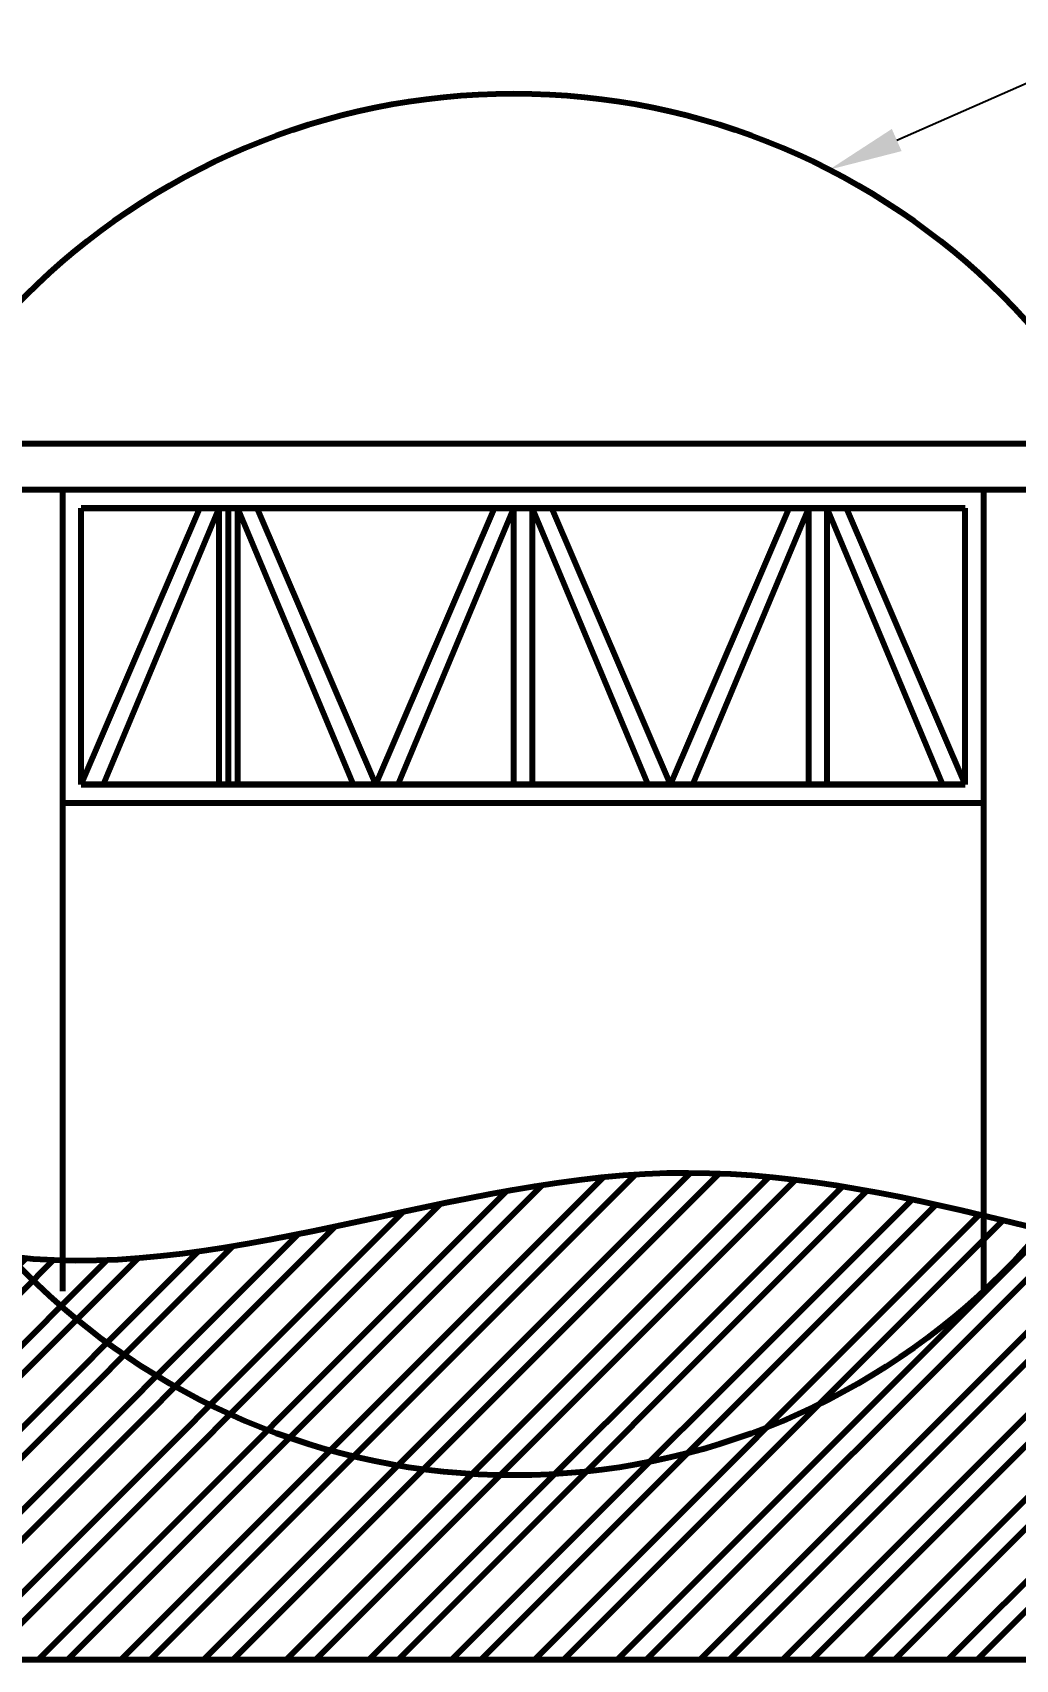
# Model space of a CAD drawing. Header units: inches. Extents: x 934 to 13503, y 40 to 6452.
# Drawn here: x 3905 to 3958.4, y 1815.1 to 1903.5 of the extents above; entities that cross this region are included whole.
import ezdxf
from ezdxf import colors
from ezdxf.entities.mleader import LeaderData, LeaderLine
from ezdxf.math import Vec2, Vec3

# ---------------------------------------------------------------- set-up
doc = ezdxf.new("R2010")
doc.units = ezdxf.units.IN
doc.styles.get("Standard").update_dxf_attribs({"font": 'arial.ttf'})
pattern_1 = [(45, (-1519.454354134796, 57.18501852113673), (-2.245064030267288, 2.245064030267288), []), (45, (-1519.454354134796, 58.7725185211367), (-2.245064030267288, 2.245064030267288), [])]

msp = doc.modelspace()

# ---------------------------------------------------------------- hatches: boundary and pattern name
at = {"lineweight": 80, "true_color": 0x636466}
h = msp.add_hatch(dxfattribs=at)
h.set_pattern_fill('STEEL', color=251)
h.set_pattern_definition(pattern_1)
edge = h.paths.add_edge_path(flags=16)
edge.add_spline(control_points=[(3898.237375468101, 1838.306296753597), (3897.823759494088, 1838.445383785696), (3897.411216787258, 1838.592677546118), (3896.999592982958, 1838.747200022159)], knot_values=[47.15135730715654, 47.15135730715654, 47.15135730715654, 47.15135730715654, 48.49026188390668, 48.49026188390668, 48.49026188390668, 48.49026188390668], degree=3, periodic=0)
edge.add_spline(control_points=[(3896.999592982958, 1838.747200022159), (3896.52826968573, 1838.924133528294), (3896.058151164475, 1839.110544626013), (3895.589005678055, 1839.304965066119)], knot_values=[45.61826589408146, 45.61826589408146, 45.61826589408146, 45.61826589408146, 47.15135730715655, 47.15135730715655, 47.15135730715655, 47.15135730715655], degree=3, periodic=0)
edge.add_spline(control_points=[(3895.589005678055, 1839.304965066119), (3894.757392808767, 1839.649597050706), (3893.928837363737, 1840.01939561392), (3893.102048587094, 1840.406182875471)], knot_values=[42.90068982053477, 42.90068982053477, 42.90068982053477, 42.90068982053477, 45.61826589408146, 45.61826589408146, 45.61826589408146, 45.61826589408146], degree=3, periodic=0)
edge.add_spline(control_points=[(3893.102048587094, 1840.406182875471), (3892.584082626112, 1840.648497044803), (3892.066810040376, 1840.89747887343), (3891.549913461216, 1841.151117599248)], knot_values=[41.19818497015481, 41.19818497015481, 41.19818497015481, 41.19818497015481, 42.90068982053477, 42.90068982053477, 42.90068982053477, 42.90068982053477], degree=3, periodic=0)
edge.add_spline(control_points=[(3891.54978267315, 1841.151181776441), (3890.913213306441, 1841.463544383258), (3890.277214168053, 1841.78296959797), (3889.641192482211, 1842.105701753526)], knot_values=[39.10136941063451, 39.10136941063451, 39.10136941063451, 39.10136941063451, 41.1980413777104, 41.1980413777104, 41.1980413777104, 41.1980413777104], degree=3, periodic=0)
edge.add_spline(control_points=[(3889.641192482211, 1842.105701753526), (3888.588899461873, 1842.639659639385), (3887.536544721381, 1843.18266976313), (3886.481443628852, 1843.717723022872)], knot_values=[35.63244165861735, 35.63244165861735, 35.63244165861735, 35.63244165861735, 39.10136941063452, 39.10136941063452, 39.10136941063452, 39.10136941063452], degree=3, periodic=0)
edge.add_spline(control_points=[(3886.481443628852, 1843.717723022872), (3885.307810545273, 1844.312885146726), (3884.130779388363, 1844.898202208105), (3882.946655284782, 1845.450264488336)], knot_values=[31.7738082033611, 31.7738082033611, 31.7738082033611, 31.7738082033611, 35.63244165861735, 35.63244165861735, 35.63244165861735, 35.63244165861735], degree=3, periodic=0)
edge.add_spline(control_points=[(3882.946655284782, 1845.450264488336), (3882.394622777391, 1845.707633056267), (3881.841048706011, 1845.957774109954), (3881.285558699944, 1846.198315737857)], knot_values=[29.97493332617422, 29.97493332617422, 29.97493332617422, 29.97493332617422, 31.7738082033611, 31.7738082033611, 31.7738082033611, 31.7738082033611], degree=3, periodic=0)
edge.add_spline(control_points=[(3881.285558699944, 1846.198315737857), (3881.155795446808, 1846.254506603237), (3881.025927641839, 1846.310173631576), (3880.895950512732, 1846.365286586833)], knot_values=[29.55471360395157, 29.55471360395157, 29.55471360395157, 29.55471360395157, 29.97493332617423, 29.97493332617423, 29.97493332617423, 29.97493332617423], degree=3, periodic=0)
edge.add_spline(control_points=[(3880.895950512732, 1846.365286586833), (3880.697057720985, 1846.449621189452), (3880.497908940846, 1846.532658399941), (3880.29848707277, 1846.614289880201)], knot_values=[28.91168760180057, 28.91168760180057, 28.91168760180057, 28.91168760180057, 29.55471360395157, 29.55471360395157, 29.55471360395157, 29.55471360395157], degree=3, periodic=0)
edge.add_spline(control_points=[(3880.29848707277, 1846.614289880201), (3879.850219789333, 1846.797783908473), (3879.400572658548, 1846.974175121625), (3878.949351467827, 1847.142233041204)], knot_values=[27.46627180089995, 27.46627180089995, 27.46627180089995, 27.46627180089995, 28.91168760180057, 28.91168760180057, 28.91168760180057, 28.91168760180057], degree=3, periodic=0)
edge.add_spline(control_points=[(3878.949351467827, 1847.142233041204), (3877.968165816194, 1847.507676913801), (3876.979537221991, 1847.833716806884), (3875.981468756895, 1848.107700722395)], knot_values=[24.32319857283959, 24.32319857283959, 24.32319857283959, 24.32319857283959, 27.46627180089995, 27.46627180089995, 27.46627180089995, 27.46627180089995], degree=3, periodic=0)
edge.add_spline(control_points=[(3875.981468756895, 1848.107700722395), (3875.972063056782, 1848.110282720159), (3875.962656518314, 1848.112860094835), (3875.953249139821, 1848.115432835833)], knot_values=[24.29357855652749, 24.29357855652749, 24.29357855652749, 24.29357855652749, 24.32319857283959, 24.32319857283959, 24.32319857283959, 24.32319857283959], degree=3, periodic=0)
edge.add_spline(control_points=[(3875.953249139821, 1848.115432835833), (3875.922524627114, 1848.123835411912), (3875.531082692154, 1848.230226677403), (3875.1381777392, 1848.328540027682), (3874.774937115545, 1848.412597052258)], knot_values=[23.06144612763194, 23.06144612763194, 23.06144612763194, 23.06144612763194, 23.15818514671336, 24.29357855652749, 24.29357855652749, 24.29357855652749, 24.29357855652749], degree=3, periodic=0)
edge.add_spline(control_points=[(3874.774937115545, 1848.412597052258), (3874.541020774644, 1848.466727318355), (3874.306613426588, 1848.518146534976), (3874.071730638696, 1848.566940655591)], knot_values=[22.33028596929277, 22.33028596929277, 22.33028596929277, 22.33028596929277, 23.06144612763194, 23.06144612763194, 23.06144612763194, 23.06144612763194], degree=3, periodic=0)
edge.add_spline(control_points=[(3874.071730638696, 1848.566940655591), (3873.953727277325, 1848.591454457984), (3873.835603915763, 1848.615305690691), (3873.717362527992, 1848.63850525287)], knot_values=[21.96295655721169, 21.96295655721169, 21.96295655721169, 21.96295655721169, 22.33028596929277, 22.33028596929277, 22.33028596929277, 22.33028596929277], degree=3, periodic=0)
edge.add_spline(control_points=[(3873.717362527992, 1848.63850525287), (3873.039990843796, 1848.771409025419), (3872.358745749357, 1848.882926130375), (3871.673998366007, 1848.975105679002)], knot_values=[19.85862957656363, 19.85862957656363, 19.85862957656363, 19.85862957656363, 21.96295655721169, 21.96295655721169, 21.96295655721169, 21.96295655721169], degree=3, periodic=0)
edge.add_spline(control_points=[(3871.673998366007, 1848.975105679002), (3871.67399690264, 1848.975105875998), (3871.673995439272, 1848.975106072994), (3871.673993975905, 1848.97510626999)], knot_values=[19.85862507942587, 19.85862507942587, 19.85862507942587, 19.85862507942587, 19.85862957656364, 19.85862957656364, 19.85862957656364, 19.85862957656364], degree=3, periodic=0)
edge.add_spline(control_points=[(3871.673993975905, 1848.97510626999), (3870.876340596167, 1849.082484936572), (3870.073934745067, 1849.163623282901), (3869.267363056802, 1849.22176035409)], knot_values=[17.40732182174505, 17.40732182174505, 17.40732182174505, 17.40732182174505, 19.85862507942587, 19.85862507942587, 19.85862507942587, 19.85862507942587], degree=3, periodic=0)
edge.add_spline(control_points=[(3869.267363056802, 1849.22176035409), (3869.164494877914, 1849.229175013848), (3869.061558938239, 1849.236215538838), (3868.95855645475, 1849.242888648472)], knot_values=[17.0946886042798, 17.0946886042798, 17.0946886042798, 17.0946886042798, 17.40732182174506, 17.40732182174506, 17.40732182174506, 17.40732182174506], degree=3, periodic=0)
edge.add_spline(control_points=[(3868.95855645475, 1849.242888648472), (3868.590028192664, 1849.266764087322), (3868.220648098702, 1849.285936217193), (3867.850471910806, 1849.30071278984)], knot_values=[15.97613133846554, 15.97613133846554, 15.97613133846554, 15.97613133846554, 17.0946886042798, 17.0946886042798, 17.0946886042798, 17.0946886042798], degree=3, periodic=0)
edge.add_spline(control_points=[(3867.850471910806, 1849.30071278984), (3867.268273494381, 1849.323952796833), (3866.684105879902, 1849.336320063383), (3866.098185906941, 1849.339011848634)], knot_values=[14.2169088651404, 14.2169088651404, 14.2169088651404, 14.2169088651404, 15.97613133846554, 15.97613133846554, 15.97613133846554, 15.97613133846554], degree=3, periodic=0)
edge.add_spline(control_points=[(3866.098185906941, 1849.339011848634), (3866.088290962987, 1849.33905730717), (3866.078395519261, 1849.339100006255), (3866.068499576806, 1849.339139951655)], knot_values=[14.18719933384278, 14.18719933384278, 14.18719933384278, 14.18719933384278, 14.21690886514039, 14.21690886514039, 14.21690886514039, 14.21690886514039], degree=3, periodic=0)
edge.add_spline(control_points=[(3866.068499576806, 1849.339139951655), (3864.50042605826, 1849.345469548434), (3862.919830270477, 1849.282658622287), (3861.330867408615, 1849.173649689511)], knot_values=[9.479539655458955, 9.479539655458955, 9.479539655458955, 9.479539655458955, 14.18719933384279, 14.18719933384279, 14.18719933384279, 14.18719933384279], degree=3, periodic=0)
edge.add_spline(control_points=[(3861.330867408615, 1849.173649689511), (3860.485436223562, 1849.115649875021), (3859.637636378938, 1849.044571731175), (3858.788093745955, 1848.96387094656)], knot_values=[6.97475971613742, 6.97475971613742, 6.97475971613742, 6.97475971613742, 9.479539655458954, 9.479539655458954, 9.479539655458954, 9.479539655458954], degree=3, periodic=0)
edge.add_spline(control_points=[(3858.788093745955, 1848.96387094656), (3858.236092132876, 1848.911434539541), (3857.683354727923, 1848.85493552741), (3857.130053223263, 1848.795321892201)], knot_values=[5.347245671249017, 5.347245671249017, 5.347245671249017, 5.347245671249017, 6.974759716137419, 6.974759716137419, 6.974759716137419, 6.974759716137419], degree=3, periodic=0)
edge.add_spline(control_points=[(3857.130053223263, 1848.795321892201), (3856.965466662381, 1848.777589059165), (3856.800830187667, 1848.759580631635), (3856.636148318181, 1848.741321561169)], knot_values=[4.863120945076353, 4.863120945076353, 4.863120945076353, 4.863120945076353, 5.347245671249018, 5.347245671249018, 5.347245671249018, 5.347245671249018], degree=3, periodic=0)
edge.add_spline(control_points=[(3856.636148318181, 1848.741321561169), (3854.981888980705, 1848.557905876701), (3853.323049052829, 1848.349198896411), (3851.664209124952, 1848.140491916121)], knot_values=[0, 0, 0, 0, 4.863120945076352, 4.863120945076352, 4.863120945076352, 4.863120945076352], degree=3, periodic=0)
edge.add_line((3851.664209124952, 1848.140491916121), (3851.664209124952, 1835.140491916121))
edge.add_line((3851.664209124952, 1835.140491916121), (3901.664209124952, 1835.140491916121))
edge.add_line((3901.664209124952, 1835.140491916121), (3901.664209124952, 1837.367985844731))
edge.add_spline(control_points=[(3901.664209124952, 1837.368048739107), (3901.638433528276, 1837.373366121659), (3901.612663549142, 1837.378724377416), (3901.586899152036, 1837.384123281373)], knot_values=[52.0763544912373, 52.07635449123762, 52.07635449123762, 52.07635449123762, 52.15839567901863, 52.15839567901863, 52.15839567901863, 52.15839567901863], degree=3, periodic=0)
edge.add_spline(control_points=[(3901.586899152036, 1837.384123281373), (3901.184293295879, 1837.468488940735), (3900.783050491288, 1837.562780308763), (3900.383035227089, 1837.666138823289)], knot_values=[50.79434263154662, 50.79434263154662, 50.79434263154662, 50.79434263154662, 52.07635449123729, 52.07635449123729, 52.07635449123729, 52.07635449123729], degree=3, periodic=0)
edge.add_spline(control_points=[(3900.383035227089, 1837.666138823289), (3900.160484382537, 1837.723642940652), (3899.938313500854, 1837.78395362879), (3899.716499245677, 1837.846923034818)], knot_values=[50.08108779445701, 50.08108779445701, 50.08108779445701, 50.08108779445701, 50.79434263154662, 50.79434263154662, 50.79434263154662, 50.79434263154662], degree=3, periodic=0)
edge.add_spline(control_points=[(3899.716499245677, 1837.846923034818), (3899.661952302706, 1837.862408011637), (3899.607426926029, 1837.878053769256), (3899.552922768611, 1837.893858108939)], knot_values=[49.90568936980858, 49.90568936980858, 49.90568936980858, 49.90568936980858, 50.08108779445702, 50.08108779445702, 50.08108779445702, 50.08108779445702], degree=3, periodic=0)
edge.add_spline(control_points=[(3899.552922768611, 1837.893858108939), (3899.113085964716, 1838.021395724116), (3898.674630989063, 1838.159260428841), (3898.237375468101, 1838.306296753597)], knot_values=[48.49026188390668, 48.49026188390668, 48.49026188390668, 48.49026188390668, 49.90568936980857, 49.90568936980857, 49.90568936980857, 49.90568936980857], degree=3, periodic=0)
edge = h.paths.add_edge_path(flags=17)
edge.add_spline(control_points=[(3956.664203711902, 1839.239292700538), (3956.609921326868, 1839.252241985028), (3956.555636685858, 1839.265168322555), (3956.501349726595, 1839.278070839872)], knot_values=[107.4137849011127, 107.4137849011127, 107.4137849011127, 107.4137849011127, 107.5798466605472, 107.5798466605472, 107.5798466605472, 107.5798466605472], degree=3, periodic=0)
edge.add_spline(control_points=[(3956.501349726595, 1839.278070839872), (3955.291408596403, 1839.565640572939), (3954.080315874516, 1839.841377628155), (3952.867382034436, 1840.095613856068)], knot_values=[103.7126206506767, 103.7126206506767, 103.7126206506767, 103.7126206506767, 107.4137849011127, 107.4137849011127, 107.4137849011127, 107.4137849011127], degree=3, periodic=0)
edge.add_spline(control_points=[(3952.867382034436, 1840.095613856068), (3952.867377372684, 1840.095614833191), (3952.867372710933, 1840.095615810314), (3952.867368049181, 1840.095616787437)], knot_values=[103.7126064257395, 103.7126064257395, 103.7126064257395, 103.7126064257395, 103.7126206506767, 103.7126206506767, 103.7126206506767, 103.7126206506767], degree=3, periodic=0)
edge.add_spline(control_points=[(3952.867368049181, 1840.095616787437), (3952.86735999968, 1840.095618474646), (3952.867351950179, 1840.095620161855), (3952.867343900678, 1840.095621849063)], knot_values=[103.7125818633722, 103.7125818633722, 103.7125818633722, 103.7125818633722, 103.7126064257395, 103.7126064257395, 103.7126064257395, 103.7126064257395], degree=3, periodic=0)
edge.add_spline(control_points=[(3952.867343900678, 1840.095621849063), (3952.867340420195, 1840.095622578586), (3952.867336939711, 1840.095623308109), (3952.867333459228, 1840.095624037632)], knot_values=[103.7125712429746, 103.7125712429746, 103.7125712429746, 103.7125712429746, 103.7125818633722, 103.7125818633722, 103.7125818633722, 103.7125818633722], degree=3, periodic=0)
edge.add_spline(control_points=[(3952.867327288648, 1840.095625331009), (3952.629781361976, 1840.145415865262), (3952.392164818993, 1840.19438173175), (3952.154472480263, 1840.242450307383)], knot_values=[102.9877138474559, 102.9877138474559, 102.9877138474559, 102.9877138474559, 103.7125649666415, 103.7125649666415, 103.7125649666415, 103.7125649666415], degree=3, periodic=0)
edge.add_spline(control_points=[(3952.154472480263, 1840.242450307383), (3952.154471884276, 1840.242450427909), (3952.154471288289, 1840.242450548436), (3952.154470692301, 1840.242450668962)], knot_values=[102.9877120299721, 102.9877120299721, 102.9877120299721, 102.9877120299721, 102.9877138474559, 102.9877138474559, 102.9877138474559, 102.9877138474559], degree=3, periodic=0)
edge.add_spline(control_points=[(3952.154470692301, 1840.242450668962), (3951.758056649954, 1840.322617563126), (3951.361431787225, 1840.400288707626), (3950.964572077984, 1840.475127221664)], knot_values=[101.778833513593, 101.778833513593, 101.778833513593, 101.778833513593, 102.9877120299721, 102.9877120299721, 102.9877120299721, 102.9877120299721], degree=3, periodic=0)
edge.add_spline(control_points=[(3950.964572077984, 1840.475127221664), (3950.860039525551, 1840.494839630635), (3950.755490679661, 1840.51435551406), (3950.650925101253, 1840.533668715638)], knot_values=[101.4604158109246, 101.4604158109246, 101.4604158109246, 101.4604158109246, 101.778833513593, 101.778833513593, 101.778833513593, 101.778833513593], degree=3, periodic=0)
edge.add_spline(control_points=[(3950.650925101253, 1840.533668715638), (3950.650923951892, 1840.533668927924), (3950.650922802531, 1840.53366914021), (3950.650921653169, 1840.533669352497)], knot_values=[101.4604123109489, 101.4604123109489, 101.4604123109489, 101.4604123109489, 101.4604158109246, 101.4604158109246, 101.4604158109246, 101.4604158109246], degree=3, periodic=0)
edge.add_spline(control_points=[(3950.650921653169, 1840.533669352497), (3950.529786602355, 1840.55604292076), (3950.408629095993, 1840.578144483853), (3950.287448451479, 1840.599964470646)], knot_values=[101.0915381073662, 101.0915381073662, 101.0915381073662, 101.0915381073662, 101.4604123109489, 101.4604123109489, 101.4604123109489, 101.4604123109489], degree=3, periodic=0)
edge.add_spline(control_points=[(3950.287448451479, 1840.599964470646), (3950.228845628842, 1840.610516591583), (3950.170237394933, 1840.621002860871), (3950.111623672553, 1840.631422196033)], knot_values=[100.9131509596916, 100.9131509596916, 100.9131509596916, 100.9131509596916, 101.0915381073662, 101.0915381073662, 101.0915381073662, 101.0915381073662], degree=3, periodic=0)
edge.add_spline(control_points=[(3950.111623672553, 1840.631422196033), (3950.063206796249, 1840.640028912024), (3950.014786174991, 1840.648589956804), (3949.966361765268, 1840.65710472026)], knot_values=[100.7657972665219, 100.7657972665219, 100.7657972665219, 100.7657972665219, 100.9131509596916, 100.9131509596916, 100.9131509596916, 100.9131509596916], degree=3, periodic=0)
edge.add_spline(control_points=[(3949.966361765268, 1840.65710472026), (3949.757970124039, 1840.69374751139), (3949.549508321881, 1840.729533190266), (3949.340972890891, 1840.764413131931)], knot_values=[100.1316691865742, 100.1316691865742, 100.1316691865742, 100.1316691865742, 100.7657972665219, 100.7657972665219, 100.7657972665219, 100.7657972665219], degree=3, periodic=0)
edge.add_spline(control_points=[(3949.340972890891, 1840.764413131931), (3949.340971977131, 1840.764413284768), (3949.34097106337, 1840.764413437605), (3949.340970149609, 1840.764413590442)], knot_values=[100.1316664079516, 100.1316664079516, 100.1316664079516, 100.1316664079516, 100.1316691865742, 100.1316691865742, 100.1316691865742, 100.1316691865742], degree=3, periodic=0)
edge.add_spline(control_points=[(3949.340970149609, 1840.764413590442), (3949.340961536312, 1840.764415031114), (3949.340952923013, 1840.764416471785), (3949.340944309714, 1840.764417912455)], knot_values=[100.1316402160751, 100.1316402160751, 100.1316402160751, 100.1316402160751, 100.1316664079516, 100.1316664079516, 100.1316664079516, 100.1316664079516], degree=3, periodic=0)
edge.add_spline(control_points=[(3949.340944309714, 1840.764417912455), (3949.340942461867, 1840.764418221528), (3949.340940614019, 1840.764418530601), (3949.340938766171, 1840.764418839674)], knot_values=[100.1316345970199, 100.1316345970199, 100.1316345970199, 100.1316345970199, 100.1316402160751, 100.1316402160751, 100.1316402160751, 100.1316402160751], degree=3, periodic=0)
edge.add_spline(control_points=[(3949.340938766171, 1840.764418839674), (3949.194319707358, 1840.788942487812), (3949.047664251163, 1840.813018397289), (3948.900971192278, 1840.836629667942)], knot_values=[99.68578585934198, 99.68578585934198, 99.68578585934198, 99.68578585934198, 100.1316345970199, 100.1316345970199, 100.1316345970199, 100.1316345970199], degree=3, periodic=0)
edge.add_spline(control_points=[(3948.900971192278, 1840.836629667942), (3948.900969431843, 1840.836629951296), (3948.900967671408, 1840.83663023465), (3948.900965910972, 1840.836630518004)], knot_values=[99.68578050879772, 99.68578050879772, 99.68578050879772, 99.68578050879772, 99.68578585934198, 99.68578585934198, 99.68578585934198, 99.68578585934198], degree=3, periodic=0)
edge.add_spline(control_points=[(3948.900965910972, 1840.836630518004), (3948.861777108101, 1840.842938226054), (3948.822585621592, 1840.849212773645), (3948.783391428465, 1840.855453838558)], knot_values=[99.56667277243663, 99.56667277243663, 99.56667277243663, 99.56667277243663, 99.6857805087977, 99.6857805087977, 99.6857805087977, 99.6857805087977], degree=3, periodic=0)
edge.add_spline(control_points=[(3948.783391428465, 1840.855453838558), (3948.783391080401, 1840.855453893982), (3948.783390732337, 1840.855453949406), (3948.783390384274, 1840.855454004829)], knot_values=[99.5666717147017, 99.5666717147017, 99.5666717147017, 99.5666717147017, 99.56667277243663, 99.56667277243663, 99.56667277243663, 99.56667277243663], degree=3, periodic=0)
edge.add_spline(control_points=[(3948.783390384274, 1840.855454004829), (3948.492733411308, 1840.901736597123), (3948.201927589625, 1840.946177831382), (3947.91096354721, 1840.988646298567)], knot_values=[98.68339051148045, 98.68339051148045, 98.68339051148045, 98.68339051148045, 99.56667171470171, 99.56667171470171, 99.56667171470171, 99.56667171470171], degree=3, periodic=0)
edge.add_spline(control_points=[(3947.91096354721, 1840.988646298567), (3947.910962677201, 1840.988646425552), (3947.910961807191, 1840.988646552536), (3947.910960937181, 1840.988646679521)], knot_values=[98.68338787038648, 98.68338787038648, 98.68338787038648, 98.68338787038648, 98.68339051148044, 98.68339051148044, 98.68339051148044, 98.68339051148044], degree=3, periodic=0)
edge.add_spline(control_points=[(3947.910960937181, 1840.988646679521), (3947.279597008594, 1841.080799134252), (3946.647488100464, 1841.163662849494), (3946.014538459399, 1841.235895225464)], knot_values=[96.7667527972967, 96.7667527972967, 96.7667527972967, 96.7667527972967, 98.6833878703865, 98.6833878703865, 98.6833878703865, 98.6833878703865], degree=3, periodic=0)
edge.add_spline(control_points=[(3946.014538459399, 1841.235895225464), (3946.014524276989, 1841.235896843964), (3946.014510094577, 1841.235898462459), (3946.014495912165, 1841.235900080949)], knot_values=[96.7667098515318, 96.7667098515318, 96.7667098515318, 96.7667098515318, 96.76675279729672, 96.76675279729672, 96.76675279729672, 96.76675279729672], degree=3, periodic=0)
edge.add_spline(control_points=[(3946.014480284895, 1841.235901864323), (3945.604636487103, 1841.282672918418), (3945.194440190282, 1841.324986506852), (3944.783865398721, 1841.362478132513)], knot_values=[95.52564600321915, 95.52564600321915, 95.52564600321915, 95.52564600321915, 96.76669407788565, 96.76669407788565, 96.76669407788565, 96.76669407788565], degree=3, periodic=0)
edge.add_spline(control_points=[(3944.783865398721, 1841.362478132513), (3944.783864531506, 1841.362478211703), (3944.783863664291, 1841.362478290893), (3944.783862797076, 1841.362478370082)], knot_values=[95.52564338188093, 95.52564338188093, 95.52564338188093, 95.52564338188093, 95.52564600321914, 95.52564600321914, 95.52564600321914, 95.52564600321914], degree=3, periodic=0)
edge.add_spline(control_points=[(3944.783862797076, 1841.362478370082), (3944.641752288273, 1841.375455180136), (3944.499596434644, 1841.387854304319), (3944.357394158228, 1841.39966062806)], knot_values=[95.0960846844681, 95.0960846844681, 95.0960846844681, 95.0960846844681, 95.52564338188094, 95.52564338188094, 95.52564338188094, 95.52564338188094], degree=3, periodic=0)
edge.add_spline(control_points=[(3944.357394158228, 1841.39966062806), (3944.357393463873, 1841.399660685709), (3944.357392769519, 1841.399660743358), (3944.357392075164, 1841.399660801006)], knot_values=[95.09608258699069, 95.09608258699069, 95.09608258699069, 95.09608258699069, 95.09608468446808, 95.09608468446808, 95.09608468446808, 95.09608468446808], degree=3, periodic=0)
edge.add_spline(control_points=[(3944.357392075164, 1841.399660801006), (3944.221302966116, 1841.410959574321), (3944.085171339843, 1841.421715419667), (3943.948996251515, 1841.431915089167)], knot_values=[94.68499029155223, 94.68499029155223, 94.68499029155223, 94.68499029155223, 95.09608258699069, 95.09608258699069, 95.09608258699069, 95.09608258699069], degree=3, periodic=0)
edge.add_spline(control_points=[(3943.948996251515, 1841.431915089167), (3943.939746665203, 1841.432607893737), (3943.930496878369, 1841.433298132278), (3943.921246890718, 1841.433985800639)], knot_values=[94.65706716907798, 94.65706716907798, 94.65706716907798, 94.65706716907798, 94.68499029155224, 94.68499029155224, 94.68499029155224, 94.68499029155224], degree=3, periodic=0)
edge.add_spline(control_points=[(3943.921246890718, 1841.433985800639), (3943.85421362729, 1841.438969229392), (3943.787169817594, 1841.443817680477), (3943.720115348943, 1841.448529573854)], knot_values=[94.45471251789222, 94.45471251789222, 94.45471251789222, 94.45471251789222, 94.65706716907796, 94.65706716907796, 94.65706716907796, 94.65706716907796], degree=3, periodic=0)
edge.add_spline(control_points=[(3943.720115348943, 1841.448529573854), (3943.612241145762, 1841.456109855286), (3943.504339356222, 1841.463336712775), (3943.396409511138, 1841.470203567662)], knot_values=[94.12917348677543, 94.12917348677543, 94.12917348677543, 94.12917348677543, 94.45471251789222, 94.45471251789222, 94.45471251789222, 94.45471251789222], degree=3, periodic=0)
edge.add_spline(control_points=[(3943.396409511138, 1841.470203567662), (3943.351920019788, 1841.473034136731), (3943.30742576138, 1841.47580353595), (3943.262926703052, 1841.478511304548)], knot_values=[93.99498385741263, 93.99498385741263, 93.99498385741263, 93.99498385741263, 94.12917348677543, 94.12917348677543, 94.12917348677543, 94.12917348677543], degree=3, periodic=0)
edge.add_spline(control_points=[(3943.262926703052, 1841.478511304548), (3942.892853915417, 1841.501030241152), (3942.522449151782, 1841.51928663053), (3942.15169351041, 1841.533015443235)], knot_values=[92.87900675418304, 92.87900675418304, 92.87900675418304, 92.87900675418304, 93.99498385741263, 93.99498385741263, 93.99498385741263, 93.99498385741263], degree=3, periodic=0)
edge.add_spline(control_points=[(3942.15169351041, 1841.533015443235), (3942.151691931444, 1841.533015501703), (3942.151690352479, 1841.533015560171), (3942.151688773512, 1841.533015618639)], knot_values=[92.87900200148572, 92.87900200148572, 92.87900200148572, 92.87900200148572, 92.87900675418302, 92.87900675418302, 92.87900675418302, 92.87900675418302], degree=3, periodic=0)
edge.add_spline(control_points=[(3942.151688773512, 1841.533015618639), (3942.151681353218, 1841.533015893406), (3942.151673932923, 1841.533016168171), (3942.151666512627, 1841.533016442935)], knot_values=[92.87897966634591, 92.87897966634591, 92.87897966634591, 92.87897966634591, 92.87900200148574, 92.87900200148574, 92.87900200148574, 92.87900200148574], degree=3, periodic=0)
edge.add_spline(control_points=[(3942.151666512627, 1841.533016442935), (3942.141064784474, 1841.533409010942), (3942.130462769419, 1841.533797876883), (3942.11986046702, 1841.534183034562)], knot_values=[92.8470683910747, 92.8470683910747, 92.8470683910747, 92.8470683910747, 92.8789796663459, 92.8789796663459, 92.8789796663459, 92.8789796663459], degree=3, periodic=0)
edge.add_spline(control_points=[(3942.11986046702, 1841.534183034562), (3942.117064765033, 1841.534284596095), (3942.114269043067, 1841.534385899787), (3942.111473301113, 1841.534486945524)], knot_values=[92.83865376448593, 92.83865376448593, 92.83865376448593, 92.83865376448593, 92.8470683910747, 92.8470683910747, 92.8470683910747, 92.8470683910747], degree=3, periodic=0)
edge.add_spline(control_points=[(3942.111473301113, 1841.534486945524), (3941.579172119427, 1841.55372576169), (3941.046146367032, 1841.563613451778), (3940.512340116934, 1841.563365839215)], knot_values=[91.23653320021337, 91.23653320021337, 91.23653320021337, 91.23653320021337, 92.83865376448591, 92.83865376448591, 92.83865376448591, 92.83865376448591], degree=3, periodic=0)
edge.add_spline(control_points=[(3940.512340116934, 1841.563365839215), (3940.168479511146, 1841.563206335263), (3939.655741809185, 1841.556703471831), (3939.142252182314, 1841.540401981347), (3938.973374428198, 1841.534018948391)], knot_values=[89.69909403367296, 89.69909403367296, 89.69909403367296, 89.69909403367296, 90.73112793675443, 91.23653320021339, 91.23653320021339, 91.23653320021339, 91.23653320021339], degree=3, periodic=0)
edge.add_spline(control_points=[(3938.973374428198, 1841.534018948391), (3938.973373698382, 1841.534018920806), (3938.973372968564, 1841.534018893222), (3938.973372238747, 1841.534018865637)], knot_values=[89.6990918495286, 89.6990918495286, 89.6990918495286, 89.6990918495286, 89.69909403367296, 89.69909403367296, 89.69909403367296, 89.69909403367296], degree=3, periodic=0)
edge.add_spline(control_points=[(3938.973372238747, 1841.534018865637), (3938.578538291775, 1841.519095398694), (3938.183281562523, 1841.498573395924), (3937.787652038168, 1841.472895957956)], knot_values=[88.5174610583835, 88.5174610583835, 88.5174610583835, 88.5174610583835, 89.69909184952861, 89.69909184952861, 89.69909184952861, 89.69909184952861], degree=3, periodic=0)
edge.add_spline(control_points=[(3937.787652038168, 1841.472895957956), (3937.744011436507, 1841.470063563575), (3937.700366298834, 1841.467168440043), (3937.65671669224, 1841.464211182076)], knot_values=[88.38711922216761, 88.38711922216761, 88.38711922216761, 88.38711922216761, 88.5174610583835, 88.5174610583835, 88.5174610583835, 88.5174610583835], degree=3, periodic=0)
edge.add_spline(control_points=[(3937.65671669224, 1841.464211182076), (3937.550505475345, 1841.457015379138), (3937.444267798876, 1841.449451690878), (3937.338004629407, 1841.441528685281)], knot_values=[88.06996252553779, 88.06996252553779, 88.06996252553779, 88.06996252553779, 88.3871192221676, 88.3871192221676, 88.3871192221676, 88.3871192221676], degree=3, periodic=0)
edge.add_spline(control_points=[(3937.338004629407, 1841.441528685281), (3937.292173636713, 1841.438111516252), (3937.246337901885, 1841.434627508034), (3937.200497502467, 1841.431077348025)], knot_values=[87.93317377437785, 87.93317377437785, 87.93317377437785, 87.93317377437785, 88.0699625255378, 88.0699625255378, 88.0699625255378, 88.0699625255378], degree=3, periodic=0)
edge.add_spline(control_points=[(3937.200497502467, 1841.431077348025), (3937.181743573566, 1841.429624929432), (3937.162988863935, 1841.428161438756), (3937.144233378883, 1841.426686923066)], knot_values=[87.87721164171258, 87.87721164171258, 87.87721164171258, 87.87721164171258, 87.93317377437783, 87.93317377437783, 87.93317377437783, 87.93317377437783], degree=3, periodic=0)
edge.add_spline(control_points=[(3937.144233378883, 1841.426686923066), (3937.123788432218, 1841.425079585557), (3937.103342564144, 1841.423459147347), (3937.08289578154, 1841.421825669406)], knot_values=[87.81620853705077, 87.81620853705077, 87.81620853705077, 87.81620853705077, 87.87721164171256, 87.87721164171256, 87.87721164171256, 87.87721164171256], degree=3, periodic=0)
edge.add_spline(control_points=[(3937.08289578154, 1841.421825669406), (3936.953166323833, 1841.41146168151), (3936.823400051046, 1841.400572770289), (3936.693598719929, 1841.389174508075)], knot_values=[87.42915988303193, 87.42915988303193, 87.42915988303193, 87.42915988303193, 87.81620853705078, 87.81620853705078, 87.81620853705078, 87.81620853705078], degree=3, periodic=0)
edge.add_spline(control_points=[(3936.693598719929, 1841.389174508075), (3936.657276027321, 1841.385984898453), (3936.620950589419, 1841.38275540334), (3936.584622444718, 1841.37948636397)], knot_values=[87.32085090682452, 87.32085090682452, 87.32085090682452, 87.32085090682452, 87.42915988303191, 87.42915988303191, 87.42915988303191, 87.42915988303191], degree=3, periodic=0)
edge.add_spline(control_points=[(3936.584622444718, 1841.37948636397), (3936.091508042613, 1841.335112768573), (3935.597894911001, 1841.2834531195), (3935.103879326308, 1841.225360838539)], knot_values=[85.85067629471187, 85.85067629471187, 85.85067629471187, 85.85067629471187, 87.32085090682453, 87.32085090682453, 87.32085090682453, 87.32085090682453], degree=3, periodic=0)
edge.add_spline(control_points=[(3935.103879326308, 1841.225360838539), (3935.10387834604, 1841.225360723268), (3935.103877365772, 1841.225360607996), (3935.103876385505, 1841.225360492724)], knot_values=[85.850673377467, 85.850673377467, 85.850673377467, 85.850673377467, 85.85067629471187, 85.85067629471187, 85.85067629471187, 85.85067629471187], degree=3, periodic=0)
edge.add_spline(control_points=[(3935.103876385505, 1841.225360492724), (3934.156722817514, 1841.113982761149), (3933.208089887219, 1840.978959552447), (3932.258656109225, 1840.826305414287)], knot_values=[83.03197459937762, 83.03197459937762, 83.03197459937762, 83.03197459937762, 85.85067337746699, 85.85067337746699, 85.85067337746699, 85.85067337746699], degree=3, periodic=0)
edge.add_spline(control_points=[(3932.258656109225, 1840.826305414287), (3932.248033786322, 1840.824597510496), (3932.237411363174, 1840.822887399795), (3932.226788840732, 1840.821175090605)], knot_values=[83.00043882586368, 83.00043882586368, 83.00043882586368, 83.00043882586368, 83.03197459937763, 83.03197459937763, 83.03197459937763, 83.03197459937763], degree=3, periodic=0)
edge.add_spline(control_points=[(3932.226788840732, 1840.821175090605), (3932.188444996476, 1840.814994212453), (3932.150099858444, 1840.808784688556), (3932.111753471328, 1840.802546915075)], knot_values=[82.88660496062988, 82.88660496062988, 82.88660496062988, 82.88660496062988, 83.00043882586368, 83.00043882586368, 83.00043882586368, 83.00043882586368], degree=3, periodic=0)
edge.add_spline(control_points=[(3932.111753471328, 1840.802546915075), (3931.972880690818, 1840.779956600507), (3931.833991527919, 1840.75699577809), (3931.695088105415, 1840.733683264784)], knot_values=[82.47435164109442, 82.47435164109442, 82.47435164109442, 82.47435164109442, 82.8866049606299, 82.8866049606299, 82.8866049606299, 82.8866049606299], degree=3, periodic=0)
edge.add_spline(control_points=[(3931.695088105415, 1840.733683264784), (3931.69508653117, 1840.733683000574), (3931.695084956925, 1840.733682736364), (3931.69508338268, 1840.733682472155)], knot_values=[82.47434696887161, 82.47434696887161, 82.47434696887161, 82.47434696887161, 82.47435164109439, 82.47435164109439, 82.47435164109439, 82.47435164109439], degree=3, periodic=0)
edge.add_spline(control_points=[(3931.69508338268, 1840.733682472155), (3931.456705882977, 1840.693674958869), (3931.218286386938, 1840.65263167045), (3930.979835623648, 1840.610647712564)], knot_values=[81.76686321106135, 81.76686321106135, 81.76686321106135, 81.76686321106135, 82.47434696887164, 82.47434696887164, 82.47434696887164, 82.47434696887164], degree=3, periodic=0)
edge.add_spline(control_points=[(3930.979835623648, 1840.610647712564), (3930.941659490378, 1840.603926051667), (3930.903482555658, 1840.597180279312), (3930.865304863519, 1840.590410785786)], knot_values=[81.65359456871379, 81.65359456871379, 81.65359456871379, 81.65359456871379, 81.76686321106133, 81.76686321106133, 81.76686321106133, 81.76686321106133], degree=3, periodic=0)
edge.add_spline(control_points=[(3930.865304863519, 1840.590410785786), (3930.788026971154, 1840.576708223825), (3930.710745975459, 1840.562908470583), (3930.633462241589, 1840.549014762913)], knot_values=[81.42432031296342, 81.42432031296342, 81.42432031296342, 81.42432031296342, 81.65359456871377, 81.65359456871377, 81.65359456871377, 81.65359456871377], degree=3, periodic=0)
edge.add_spline(control_points=[(3930.633462241589, 1840.549014762913), (3930.561594913608, 1840.536094791323), (3930.489725217813, 1840.523093573345), (3930.417853447837, 1840.510013711853)], knot_values=[81.21111467044946, 81.21111467044946, 81.21111467044946, 81.21111467044946, 81.42432031296342, 81.42432031296342, 81.42432031296342, 81.42432031296342], degree=3, periodic=0)
edge.add_spline(control_points=[(3930.417853447837, 1840.510013711853), (3930.316127266043, 1840.491500679986), (3930.214396929018, 1840.472830100545), (3930.112663269355, 1840.45400935387)], knot_values=[80.90934673072498, 80.90934673072498, 80.90934673072498, 80.90934673072498, 81.21111467044948, 81.21111467044948, 81.21111467044948, 81.21111467044948], degree=3, periodic=0)
edge.add_spline(control_points=[(3930.112663269355, 1840.45400935387), (3929.93948554907, 1840.421971442189), (3929.766298200748, 1840.389498389629), (3929.593105331292, 1840.356626600962)], knot_values=[80.39565751488998, 80.39565751488998, 80.39565751488998, 80.39565751488998, 80.90934673072496, 80.90934673072496, 80.90934673072496, 80.90934673072496], degree=3, periodic=0)
edge.add_spline(control_points=[(3929.593105331292, 1840.356626600962), (3929.269052742377, 1840.295121827391), (3928.944980824915, 1840.232221146643), (3928.620916480064, 1840.1681630183)], knot_values=[79.43451909843975, 79.43451909843975, 79.43451909843975, 79.43451909843975, 80.39565751488999, 80.39565751488999, 80.39565751488999, 80.39565751488999], degree=3, periodic=0)
edge.add_spline(control_points=[(3928.620916480064, 1840.1681630183), (3928.620915668156, 1840.168162857809), (3928.620914856249, 1840.168162697318), (3928.620914044342, 1840.168162536828)], knot_values=[79.43451669041431, 79.43451669041431, 79.43451669041431, 79.43451669041431, 79.43451909843975, 79.43451909843975, 79.43451909843975, 79.43451909843975], degree=3, periodic=0)
edge.add_spline(control_points=[(3928.620914044342, 1840.168162536828), (3928.560932101595, 1840.156305844179), (3928.500950418281, 1840.144409498201), (3928.440969164985, 1840.132475010999)], knot_values=[79.25661699119703, 79.25661699119703, 79.25661699119703, 79.25661699119703, 79.43451669041433, 79.43451669041433, 79.43451669041433, 79.43451669041433], degree=3, periodic=0)
edge.add_spline(control_points=[(3928.440969164985, 1840.132475010999), (3928.440964872007, 1840.132474156823), (3928.440960579028, 1840.132473302648), (3928.440956286048, 1840.132472448473)], knot_values=[79.25660425855925, 79.25660425855925, 79.25660425855925, 79.25660425855925, 79.25661699119702, 79.25661699119702, 79.25661699119702, 79.25661699119702], degree=3, periodic=0)
edge.add_spline(control_points=[(3928.440956286048, 1840.132472448473), (3926.141730627302, 1839.674994648791), (3923.843136844847, 1839.161473315998), (3921.554783027863, 1838.677077302722)], knot_values=[72.43728103549488, 72.43728103549488, 72.43728103549488, 72.43728103549488, 79.25660425855925, 79.25660425855925, 79.25660425855925, 79.25660425855925], degree=3, periodic=0)
edge.add_spline(control_points=[(3921.55476080182, 1838.67707259794), (3921.376941241482, 1838.639431978543), (3921.199183513039, 1838.601967227441), (3921.021492124722, 1838.564718306879)], knot_values=[71.907354410666, 71.907354410666, 71.907354410666, 71.907354410666, 72.43725895753171, 72.43725895753171, 72.43725895753171, 72.43725895753171], degree=3, periodic=0)
edge.add_spline(control_points=[(3920.959761729391, 1838.551786131139), (3920.873063903843, 1838.533634998152), (3920.786381998173, 1838.515536356269), (3920.699716536157, 1838.497494848382)], knot_values=[71.58741897187876, 71.58741897187876, 71.58741897187876, 71.58741897187876, 71.84598839938356, 71.84598839938356, 71.84598839938356, 71.84598839938356], degree=3, periodic=0)
edge.add_spline(control_points=[(3920.607976723086, 1838.478417255294), (3920.455111081767, 1838.446662448472), (3920.302297188879, 1838.415090543326), (3920.149537919909, 1838.383727029012)], knot_values=[71.04003513561908, 71.04003513561908, 71.04003513561908, 71.04003513561908, 71.49617652974358, 71.49617652974358, 71.49617652974358, 71.49617652974358], degree=3, periodic=0)
edge.add_spline(control_points=[(3920.149537919909, 1838.383727029012), (3920.098321723633, 1838.373211661166), (3920.047111667556, 1838.36271971824), (3919.995907860047, 1838.352252160861)], knot_values=[70.88710283024407, 70.88710283024407, 70.88710283024407, 70.88710283024407, 71.04003513561909, 71.04003513561909, 71.04003513561909, 71.04003513561909], degree=3, periodic=0)
edge.add_spline(control_points=[(3919.995907860047, 1838.352252160861), (3919.929654101265, 1838.338707952815), (3919.863410804057, 1838.325204571915), (3919.797178203189, 1838.311744099195)], knot_values=[70.68922027886802, 70.68922027886802, 70.68922027886802, 70.68922027886802, 70.88710283024405, 70.88710283024405, 70.88710283024405, 70.88710283024405], degree=3, periodic=0)
edge.add_spline(control_points=[(3919.797178203189, 1838.311744099195), (3919.161612385672, 1838.182577854237), (3918.527031514696, 1838.057362704993), (3917.893643034735, 1837.937937498649)], knot_values=[68.79034594975424, 68.79034594975424, 68.79034594975424, 68.79034594975424, 70.68922027886805, 70.68922027886805, 70.68922027886805, 70.68922027886805], degree=3, periodic=0)
edge.add_spline(control_points=[(3917.893643034735, 1837.937937498649), (3917.849603179667, 1837.929633797294), (3917.805569089212, 1837.921358087411), (3917.7615408331, 1837.913110987119)], knot_values=[68.65831615620425, 68.65831615620425, 68.65831615620425, 68.65831615620425, 68.79034594975424, 68.79034594975424, 68.79034594975424, 68.79034594975424], degree=3, periodic=0)
edge.add_spline(control_points=[(3917.720632488603, 1837.905456226362), (3916.216090853609, 1837.624219309798), (3914.718388549926, 1837.376619995837), (3913.230308841286, 1837.187329930857)], knot_values=[64.10530579512735, 64.10530579512735, 64.10530579512735, 64.10530579512735, 68.61742315766519, 68.61742315766519, 68.61742315766519, 68.61742315766519], degree=3, periodic=0)
edge.add_spline(control_points=[(3913.230291152352, 1837.187327680752), (3912.829870272122, 1837.13639256427), (3912.430146136787, 1837.089679457841), (3912.031172974644, 1837.047669056637)], knot_values=[62.89114186764984, 62.89114186764984, 62.89114186764984, 62.89114186764984, 64.10528791648176, 64.10528791648176, 64.10528791648176, 64.10528791648176], degree=3, periodic=0)
edge.add_spline(control_points=[(3912.031172974644, 1837.047669056637), (3911.872580439931, 1837.030969848161), (3911.714106564728, 1837.015013703087), (3911.555754755023, 1836.999830813072)], knot_values=[62.40851667461387, 62.40851667461387, 62.40851667461387, 62.40851667461387, 62.89114186764984, 62.89114186764984, 62.89114186764984, 62.89114186764984], degree=3, periodic=0)
edge.add_spline(control_points=[(3911.555734679449, 1836.999828888215), (3911.419127972707, 1836.986730990472), (3911.282612108967, 1836.974208561187), (3911.146189274935, 1836.96228098394)], knot_values=[61.99214585896374, 61.99214585896374, 61.99214585896374, 61.99214585896374, 62.40849627914483, 62.40849627914483, 62.40849627914483, 62.40849627914483], degree=3, periodic=0)
edge.add_spline(control_points=[(3911.146189274935, 1836.96228098394), (3911.06202441382, 1836.954922370629), (3910.977894961336, 1836.947790167754), (3910.893801430962, 1836.940888926927)], knot_values=[61.7352821488798, 61.7352821488798, 61.7352821488798, 61.7352821488798, 61.99214585896373, 61.99214585896373, 61.99214585896373, 61.99214585896373], degree=3, periodic=0)
edge.add_spline(control_points=[(3910.858103218794, 1836.937973019353), (3910.718769137147, 1836.926645480149), (3910.57953389581, 1836.915953922847), (3910.440399831267, 1836.905919058742)], knot_values=[61.2732857174471, 61.2732857174471, 61.2732857174471, 61.2732857174471, 61.6989332174094, 61.6989332174094, 61.6989332174094, 61.6989332174094], degree=3, periodic=0)
edge.add_spline(control_points=[(3910.323425679084, 1836.897635967973), (3910.178126344322, 1836.887538467335), (3910.032938156797, 1836.878164070376), (3909.887863780834, 1836.869536394418)], knot_values=[60.70928595728513, 60.70928595728513, 60.70928595728513, 60.70928595728513, 61.15397650227098, 61.15397650227098, 61.15397650227098, 61.15397650227098], degree=3, periodic=0)
edge.add_spline(control_points=[(3909.887860365088, 1836.869536191281), (3909.518105723335, 1836.847546650281), (3909.149090401347, 1836.830407808338), (3908.780858511015, 1836.818510685877)], knot_values=[59.5758886884539, 59.5758886884539, 59.5758886884539, 59.5758886884539, 60.709282467236, 60.709282467236, 60.709282467236, 60.709282467236], degree=3, periodic=0)
edge.add_spline(control_points=[(3908.78085687903, 1836.81851063315), (3908.3549845714, 1836.804751237058), (3907.930160157313, 1836.798003000283), (3907.506451875305, 1836.798870808726)], knot_values=[58.26507977621526, 58.26507977621526, 58.26507977621526, 58.26507977621526, 59.57588701407175, 59.57588701407175, 59.57588701407175, 59.57588701407175], degree=3, periodic=0)
edge.add_spline(control_points=[(3907.506451875305, 1836.798870808726), (3907.363498737138, 1836.799163594932), (3907.220672647334, 1836.800323309068), (3907.077976226547, 1836.802373181374)], knot_values=[57.82283208802803, 57.82283208802803, 57.82283208802803, 57.82283208802803, 58.26507977621527, 58.26507977621527, 58.26507977621527, 58.26507977621527], degree=3, periodic=0)
edge.add_spline(control_points=[(3906.980188356216, 1836.803917901985), (3906.87479642221, 1836.805733959299), (3906.769475607454, 1836.808038893082), (3906.664226969093, 1836.810842074182)], knot_values=[57.39502016328269, 57.39502016328269, 57.39502016328269, 57.39502016328269, 57.72178901639553, 57.72178901639553, 57.72178901639553, 57.72178901639553], degree=3, periodic=0)
edge.add_line((3906.664209124952, 1836.810842507188), (3906.664209124952, 1835.140491916121))
edge.add_line((3906.664209124952, 1835.140491916121), (3956.664209124952, 1835.140491916121))
edge.add_line((3956.664209124952, 1835.140491916121), (3956.664209124952, 1839.239291410411))
edge = h.paths.add_edge_path()
edge.add_spline(control_points=[(3956.664209124951, 1839.239291409233), (3950.984541536645, 1840.594199455972), (3934.508747561433, 1843.781960002612), (3917.231785095715, 1836.529381172726), (3906.664209124952, 1836.810842549444)], knot_values=[57.39500169619441, 57.39500169619441, 57.39500169619441, 57.39500169619441, 74.77035457951482, 107.5798521804523, 107.5798521804523, 107.5798521804523, 107.5798521804523], degree=3, periodic=0)
edge.add_line((3906.664209124952, 1836.810842549444), (3906.664209124952, 1835.140491916121))
edge.add_line((3906.664209124952, 1835.140491916121), (3956.664209124952, 1835.140491916121))
edge.add_line((3956.664209124952, 1835.140491916121), (3956.664209124952, 1839.239291409232))
edge = h.paths.add_edge_path()
edge.add_spline(control_points=[(3901.664209124952, 1837.368048739107), (3892.879282759894, 1839.180337112668), (3877.709441046997, 1851.417373316219), (3859.917897241381, 1849.178929859461), (3851.664209124952, 1848.140491916121)], knot_values=[0, 3.268496584496461e-13, 3.268496584496461e-13, 3.268496584496461e-13, 27.96155614157256, 52.15839567901862, 52.15839567901862, 52.15839567901862, 52.15839567901862], degree=3, periodic=0)
edge.add_line((3851.664209124952, 1848.140491916121), (3851.664209124952, 1835.140491916121))
edge.add_line((3851.664209124952, 1835.140491916121), (3901.664209124952, 1835.140491916121))
edge.add_line((3901.664209124952, 1835.140491916121), (3901.664209124952, 1837.368048739107))
h.paths.add_polyline_path([(3901.664209124952, 1861.640491916121), (3851.664209124952, 1861.640491916121), (3851.664209124952, 1835.140491916121), (3901.664209124952, 1835.140491916121), (3901.664209124952, 1837.368048739107)])
edge = h.paths.add_edge_path()
edge.add_line((3901.664209124952, 1861.640491916121), (3851.664209124952, 1861.64049191612))
edge.add_line((3851.664209124952, 1861.640491916121), (3851.664209124952, 1848.140491916121))
edge.add_spline(control_points=[(3851.664209124952, 1848.140491916121), (3859.917897241381, 1849.178929859461), (3877.709441046997, 1851.417373316219), (3892.879282759894, 1839.180337112668), (3901.664209124952, 1837.368048739107)], knot_values=[0, 0, 0, 0, 24.19683953744607, 52.1583956790183, 52.1583956790183, 52.1583956790183, 52.15839567901862], degree=3, periodic=0)
edge.add_line((3901.664209124952, 1837.368048739107), (3901.664209124952, 1861.640491916121))
h = msp.add_hatch(dxfattribs=at)
h.set_pattern_fill('STEEL', color=251)
h.set_pattern_definition(pattern_1)
edge = h.paths.add_edge_path()
edge.add_line((4766.664209124952, 1815.140491916121), (4766.664209124952, 1848.140491916121))
edge.add_spline(control_points=[(4766.664209124952, 1848.140491916121), (4758.410521008524, 1849.17892985946), (4740.618977202907, 1851.417373316218), (4714.383738209946, 1830.254227685454), (4678.787859586111, 1847.358540189992), (4635.002775902982, 1827.726263263454), (4594.760541784546, 1844.106190150534), (4568.304809029728, 1836.939410710359), (4561.664209124952, 1835.140491916121)], knot_values=[0, 0, 0, 0, 24.19683953744607, 52.15839567901854, 90.20449929713183, 127.0952307706049, 188.0971952562734, 208.5406433330654, 208.5406433330654, 208.5406433330654, 208.5406433330654], degree=3, periodic=0)
edge.add_line((4561.664209124954, 1835.140491916122), (4056.664209124951, 1835.140491916121))
edge.add_spline(control_points=[(4056.664209124952, 1835.140491916121), (4050.023609220177, 1836.939410710359), (4023.567876465355, 1844.106190150532), (3983.325642346925, 1827.726263263455), (3939.540558663793, 1847.358540189992), (3903.944680039958, 1830.254227685454), (3877.709441046996, 1851.417373316218), (3859.917897241382, 1849.178929859461), (3851.664209124952, 1848.140491916121)], knot_values=[0, 0, 0, 0, 20.44344807679207, 81.44541256246058, 118.3361440359336, 156.3822476540469, 184.3438037956194, 208.5406433330655, 208.5406433330655, 208.5406433330655, 208.5406433330655], degree=3, periodic=0)
edge.add_line((3851.664209124952, 1848.140491916121), (3851.664209124952, 1815.140491916121))
edge.add_line((3851.664209124952, 1815.140491916121), (4766.664209124952, 1815.140491916121))

# ---------------------------------------------------------------- linework, layer by layer
at = {"lineweight": 80}
for p, q in [((3851.664209124952, 1881.140491916121), (4011.664209124952, 1881.140491916121)), ((3851.664209124952, 1878.640491916121), (3961.664209124952, 1878.640491916121)), ((3906.664209124952, 1835.140491916121), (3906.664209124952, 1878.640491916121)), ((3956.664209124952, 1835.140491916121), (3956.664209124952, 1878.640491916121)), ((3955.664209124952, 1877.640491916121), (3907.664209124952, 1877.640491916121)), ((3907.664209124952, 1862.640491916121), (3907.664209124952, 1877.640491916121)), ((3907.664209124952, 1862.640491916121), (3914.109977357568, 1877.640491916121)), ((3907.664209124952, 1877.640491916121), (3955.664209124953, 1877.640491916121)), ((3908.876792056648, 1862.640491916121), (3915.164209124952, 1877.640491916121)), ((3915.164209124952, 1862.640491916121), (3915.164209124952, 1877.640491916121)), ((3915.664209124952, 1862.640491916121), (3915.664209124952, 1877.640491916121)), ((3916.164209124952, 1862.640491916121), (3916.164209124952, 1877.640491916121)), ((3922.451626193257, 1862.640491916121), (3916.164209124952, 1877.640491916121)), ((3923.664209124952, 1862.640491916121), (3917.218440892337, 1877.640491916121)), ((3923.664209124952, 1862.640491916121), (3930.109977357568, 1877.640491916121)), ((3924.876792056648, 1862.640491916121), (3931.164209124952, 1877.640491916121)), ((3931.164209124952, 1862.640491916121), (3931.164209124952, 1877.640491916121)), ((3932.164209124952, 1862.640491916121), (3932.164209124952, 1877.640491916121)), ((3938.451626193257, 1862.640491916121), (3932.164209124952, 1877.640491916121)), ((3939.664209124952, 1862.640491916121), (3933.218440892337, 1877.640491916121)), ((3939.664209124952, 1862.640491916121), (3946.109977357568, 1877.640491916121)), ((3940.876792056648, 1862.640491916121), (3947.164209124952, 1877.640491916121)), ((3947.164209124952, 1862.640491916121), (3947.164209124952, 1877.640491916121)), ((3948.164209124952, 1862.640491916121), (3948.164209124952, 1877.640491916121)), ((3954.451626193257, 1862.640491916121), (3948.164209124952, 1877.640491916121)), ((3955.664209124952, 1862.640491916121), (3949.218440892337, 1877.640491916121)), ((3955.664209124952, 1862.640491916121), (3955.664209124952, 1877.640491916121)), ((3907.664209124952, 1862.815427289077), (3907.664209124952, 1862.815427289077)), ((3955.664209124952, 1862.640491916121), (3907.664209124952, 1862.640491916121)), ((3907.664209124952, 1862.640491916121), (3907.664209124952, 1862.640491916121)), ((3955.664209124952, 1862.640491916121), (3907.664209124952, 1862.640491916121)), ((3907.664209124952, 1862.640491916121), (3955.664209124953, 1862.640491916121)), ((3906.664209124953, 1861.640491916121), (3956.664209124952, 1861.640491916121)), ((3851.664209124952, 1815.140491916121), (4766.664209124953, 1815.140491916121))]:
    msp.add_line(p, q, dxfattribs=at)
msp.add_circle((3931.164209124952, 1862.640491916121), 37.50333318519802, dxfattribs=at)
msp.add_spline([(3851.664209124952, 1848.140491916121), (3875.861048662398, 1848.140491916121), (3901.664209124952, 1837.368048739107), (3939.479771743851, 1841.550060735312), (3975.809422116514, 1835.140491916121), (4036.664209124951, 1839.375414497286), (4056.664209124952, 1835.140491916121)], degree=3, dxfattribs=at)

# ---------------------------------------------------------------- leaders
ml = msp.add_multileader_mtext('Standard', dxfattribs=at)
ml.set_content('See detail B', color=256)
ml.set_leader_properties()
ml.build(insert=Vec2(0, 0))
ctx = ml.context
ctx.base_point, ctx.char_height, ctx.plane_origin = Vec3(3970.027749440873, 1902.049044935122), 2.5, Vec3(3948.280307714203, 1896.010226243548)
notes = []
notes.append((ctx, [(0, (1, 1, 0), (3962.027749440873, 1902.049044935122), (1, 0), 8, [(0, [(3948.280307714203, 1896.010226243548)], 0, [])])]))
ctx.mtext.insert, ctx.mtext.flow_direction = Vec3(3972.027749440873, 1903.320361442626), 5
for ctx, leaders in notes:
    for number, flags, end, landing, length, lines in leaders:
        leader = LeaderData()
        leader.index, (leader.has_last_leader_line, leader.has_dogleg_vector, leader.attachment_direction) = number, flags
        leader.last_leader_point, leader.dogleg_vector, leader.dogleg_length = Vec3(end), Vec3(landing), length
        for number, points, colour, breaks in lines:
            line = LeaderLine()
            line.index, line.vertices, line.color, line.breaks = number, Vec3.list(points), colors.encode_raw_color(colour), breaks
            leader.lines.append(line)
        ctx.leaders.append(leader)

doc.saveas('drawing.dxf')
